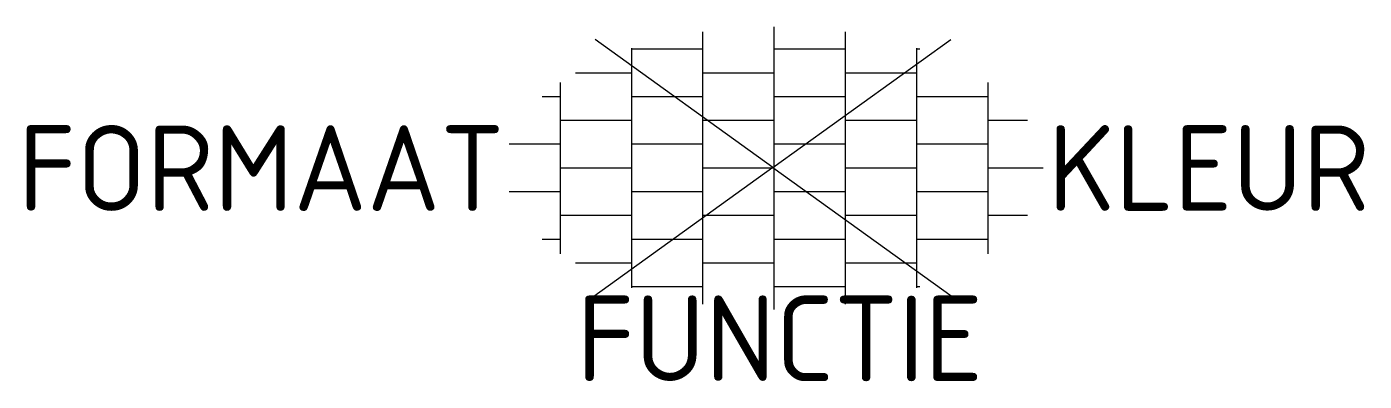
# Model space of a CAD drawing. Extents: x -15.7 to 12.4, y -4.5 to 3.
import ezdxf
from ezdxf.enums import TextEntityAlignment as Align

# ---------------------------------------------------------------- set-up
doc = ezdxf.new("R2010")
doc.units = 0
doc.styles.add('NLCS-ISO', font='NLCS-ISO.ttf')

msp = doc.modelspace()

# ---------------------------------------------------------------- linework, layer by layer
for p, q in [((-1.5, -2.866), (-1.5, 2.866)), ((0, -2.973), (0, 2.973)), ((1.5, -2.866), (1.5, 2.866)), ((-3, -2.521), (-3, 2.521)), ((-1.5, 2.5), (-3, 2.5)), ((1.5, 2.5), (0, 2.5)), ((3, -2.521), (3, 2.521)), ((3.062, 2.5), (3, 2.5)), ((-3, 2), (-4.186, 2)), ((0, 2), (-1.5, 2)), ((3, 2), (1.5, 2)), ((-4.5, -1.802), (-4.5, 1.802)), ((4.5, -1.802), (4.5, 1.802)), ((-4.5, 1.5), (-4.885, 1.5)), ((-1.5, 1.5), (-3, 1.5)), ((1.5, 1.5), (0, 1.5)), ((4.5, 1.5), (3, 1.5)), ((-3, 1), (-4.5, 1)), ((0, 1), (-1.5, 1)), ((3, 1), (1.5, 1)), ((5.328, 1), (4.5, 1)), ((-4.5, 0.5), (-5.578, 0.5)), ((-1.5, 0.5), (-3, 0.5)), ((1.5, 0.5), (0, 0.5)), ((4.5, 0.5), (3, 0.5)), ((-3, 0), (-4.5, 0)), ((0, 0), (-1.5, 0)), ((3, 0), (1.5, 0)), ((5.658, 0), (4.5, 0)), ((-4.5, -0.5), (-5.578, -0.5)), ((-1.5, -0.5), (-3, -0.5)), ((1.5, -0.5), (0, -0.5)), ((4.5, -0.5), (3, -0.5)), ((-3, -1), (-4.5, -1)), ((0, -1), (-1.5, -1)), ((3, -1), (1.5, -1)), ((5.328, -1), (4.5, -1)), ((-4.5, -1.5), (-4.885, -1.5)), ((-1.5, -1.5), (-3, -1.5)), ((1.5, -1.5), (0, -1.5)), ((4.5, -1.5), (3, -1.5)), ((-3, -2), (-4.186, -2)), ((0, -2), (-1.5, -2)), ((3, -2), (1.5, -2)), ((-1.5, -2.5), (-3, -2.5)), ((1.5, -2.5), (0, -2.5)), ((3.062, -2.5), (3, -2.5))]:
    msp.add_line(p, q)
at = {"ltscale": 0.1}
for q in [(-3.772, 2.706), (3.719, 2.706), (-3.798, -2.705), (3.744, -2.705)]:
    msp.add_line((-0.027, 0.01), q, dxfattribs=at)

# ---------------------------------------------------------------- texts
at = {"style": 'NLCS-ISO'}
msp.add_attdef('FORMAAT', text='30x20', height=1.8, dxfattribs=at).set_placement((-5.678, 0), align=Align.MIDDLE_RIGHT)
msp.add_attdef('KLEUR', text='G', height=1.8, dxfattribs=at).set_placement((5.758, 0), align=Align.MIDDLE_LEFT)
at = {"style": 'NLCS-ISO', "flags": 1}
msp.add_attdef('FUNCTIE', text='', height=1.8, dxfattribs=at).set_placement((0.116, -3.585), align=Align.MIDDLE_CENTER)

doc.saveas('drawing.dxf')
